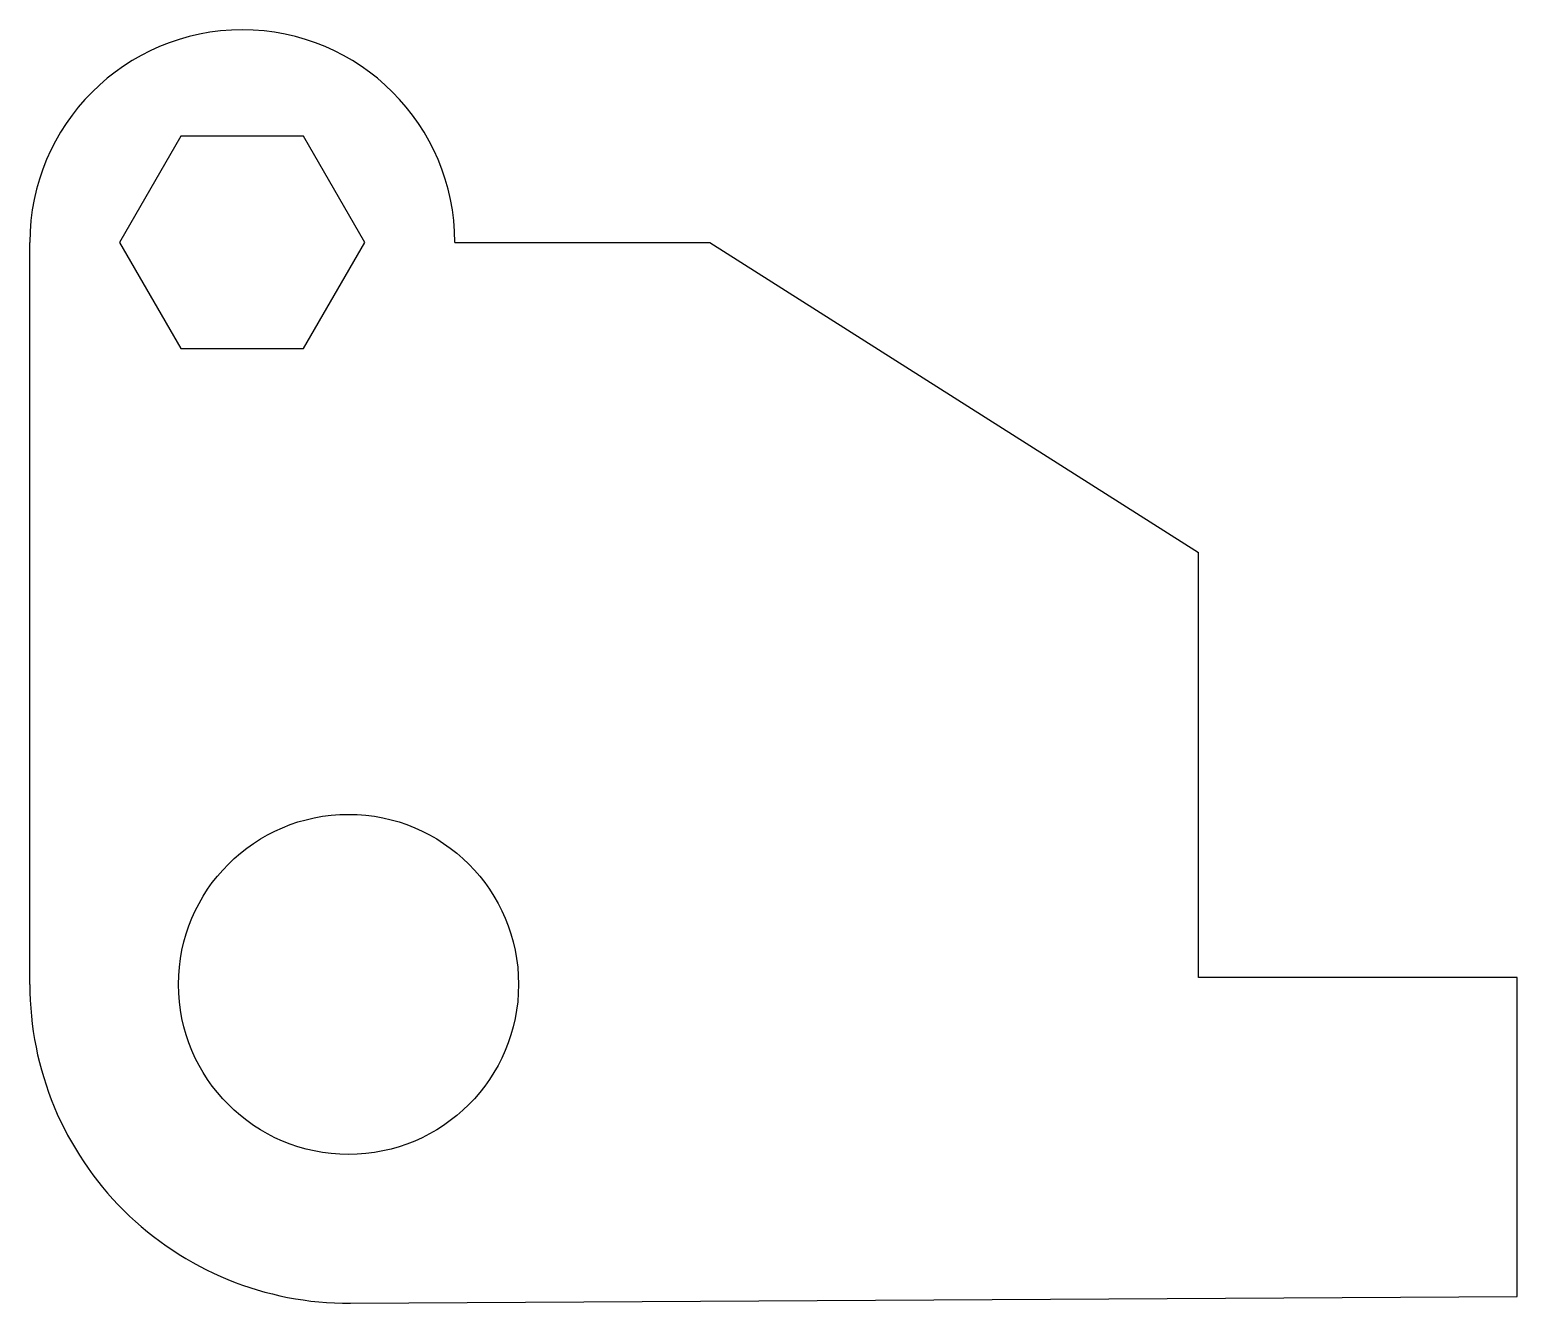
# Model space of a CAD drawing. Header units: millimetres. Extents: x 99.7 to 113.7, y 99.6 to 111.6.
import ezdxf

# ---------------------------------------------------------------- set-up
doc = ezdxf.new("R2010")
doc.units = ezdxf.units.MM

msp = doc.modelspace()

# ---------------------------------------------------------------- linework, layer by layer
for p, q in [((99.668, 102.617), (99.668, 109.599)), ((103.668, 109.599), (106.068, 109.599)), ((106.068, 109.599), (110.667, 106.681)), ((110.667, 102.681), (110.667, 106.681)), ((113.667, 102.681), (110.667, 102.681)), ((113.667, 99.681), (113.667, 102.681)), ((102.685, 99.617), (113.667, 99.681))]:
    msp.add_line(p, q)
msp.add_lwpolyline([(102.822, 109.599), (102.245, 110.599), (101.09, 110.599), (100.513, 109.599), (101.09, 108.599), (102.245, 108.599)], close=True)
msp.add_circle((102.668, 102.617), 1.6)
for centre, radius, start, end in [((101.668, 109.599), 2, 0, 180), ((102.668, 102.617), 3, 180, 270.3351)]:
    msp.add_arc(centre, radius, start, end)

doc.saveas('drawing.dxf')
